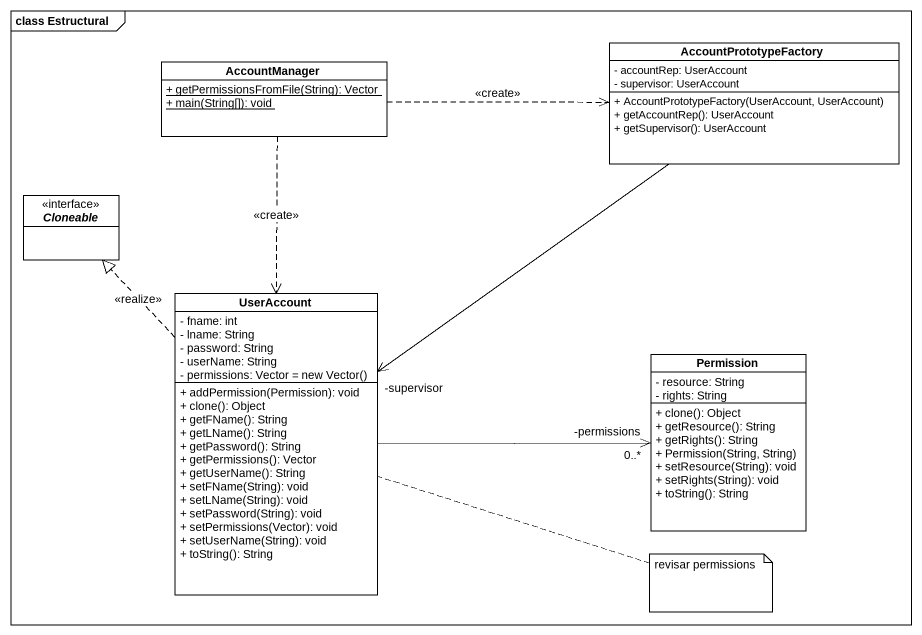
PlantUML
@startuml
mainframe class Estructural
hide circle
hide empty members
skinparam classAttributeIconSize 0
class AccountManager {
  {static} + getPermissionsFromFile(String): Vector
  {static} + main(String[]): void
}
class AccountPrototypeFactory {
  - accountRep: UserAccount
  - supervisor: UserAccount
  + AccountPrototypeFactory(UserAccount, UserAccount)
  + getAccountRep(): UserAccount
  + getSupervisor(): UserAccount
}
interface Cloneable <<interface>>
class UserAccount {
  - fname: int
  - lname: String
  - password: String
  - userName: String
  {field} - permissions: Vector = new Vector()
  + addPermission(Permission): void
  + clone(): Object
  + getFName(): String
  + getLName(): String
  + getPassword(): String
  + getPermissions(): Vector
  + getUserName(): String
  + setFName(String): void
  + setLName(String): void
  + setPassword(String): void
  + setPermissions(Vector): void
  + setUserName(String): void
  + toString(): String
}
class Permission {
  - resource: String
  - rights: String
  + clone(): Object
  + getResource(): String
  + getRights(): String
  + Permission(String, String)
  + setResource(String): void
  + setRights(String): void
  + toString(): String
}
AccountManager .right.> AccountPrototypeFactory : <<create>>
AccountManager ..> UserAccount : <<create>>
AccountPrototypeFactory --> "-supervisor" UserAccount
UserAccount .up.|> Cloneable : <<realize>>
UserAccount -right-> "-permissions\n0..*" Permission
note right of UserAccount : revisar permissions
@enduml
